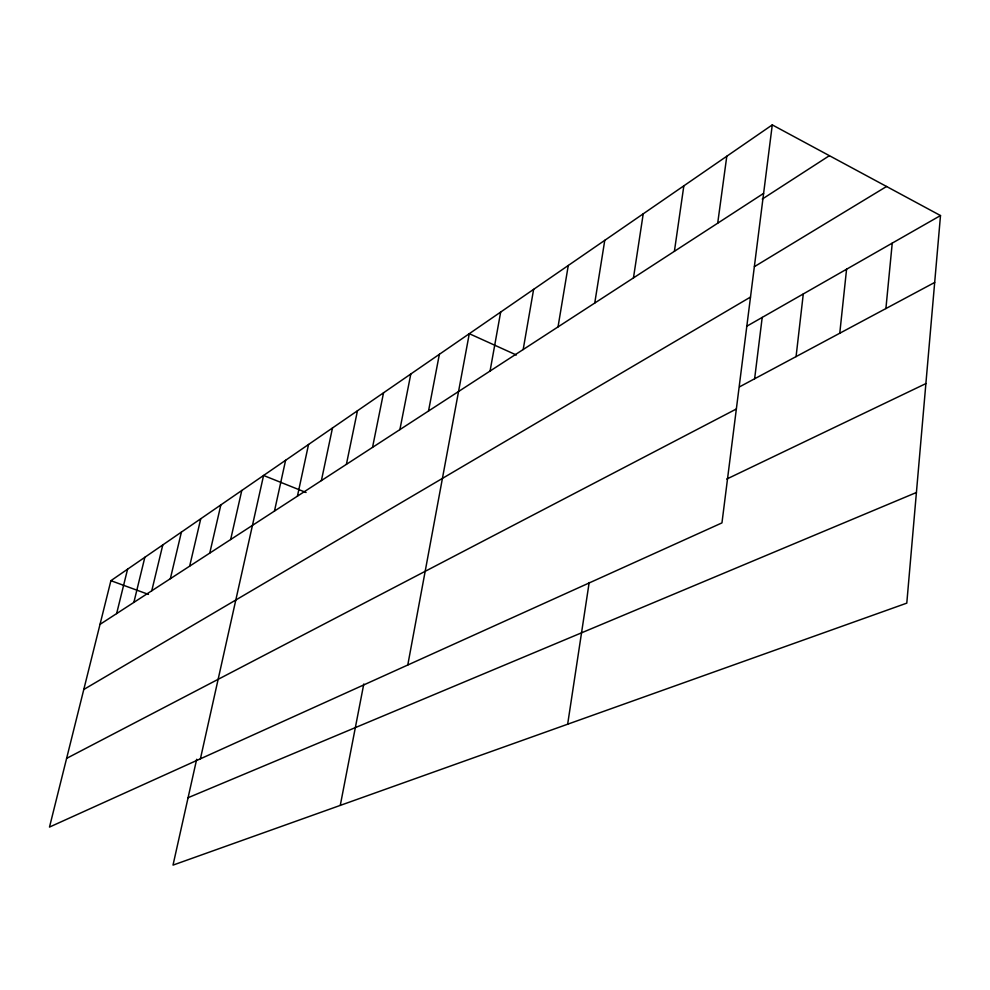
<?xml version="1.0" encoding="UTF-8"?>
<svg xmlns="http://www.w3.org/2000/svg" width="990" height="990" viewBox="0 0 990 990"><rect width="100%" height="100%" fill="white"/><g stroke="black" fill="none" stroke-linecap="round" stroke-linejoin="round"><path stroke-width="1.49" d="M772.274 124.889L721.957 522.893L49.5 827.071L110.905 580.685L772.274 124.889L940.5 215.56L906.791 603.133L173.015 865.112L196.676 759.268M885.902 308.558L892.238 243.132M839.768 333.234L846.574 269.218M796.071 356.61L803.286 293.956M754.627 378.774L762.201 317.419M717.701 223.196L726.796 156.234M674.4 251.324L683.843 185.823M633.464 277.905L643.228 213.815M567.654 724.222L589.174 582.528M594.743 303.064L604.766 240.335M558.026 326.91L568.272 265.469M523.178 349.532L533.622 289.352M490.062 371.052L500.668 312.073M407.781 665.008L469.285 333.692L516.347 355.002M428.522 411.011L439.374 354.309M340.275 805.402L363.788 684.003M399.886 429.611L410.813 373.997M372.537 447.381L383.538 392.795M346.401 464.347L357.452 410.763M321.391 480.596L332.479 427.977M297.433 496.151L308.546 444.473M274.478 511.063L285.603 460.288M200.413 758.81L263.575 475.472L306.071 492.488M230.658 539.525L241.783 490.483M209.756 553.113L220.857 504.912M189.659 566.156L200.747 518.76M170.354 578.692L181.405 532.1M151.767 590.77L162.793 544.921M133.873 602.39L144.849 557.283M116.634 613.59L127.574 569.201M100.015 624.381L763.612 193.372M762.263 199.077L829.397 155.678M754.429 266.644L886.57 186.491M83.791 689.486L750.507 297.062M746.584 326.341L940.5 215.56M739.703 386.756L934.684 282.459M66.615 758.377L736.362 408.981M726.759 479.049L925.885 383.588M188.088 797.705L916.418 492.5M110.905 580.685L148.463 594.396"/></g></svg>
